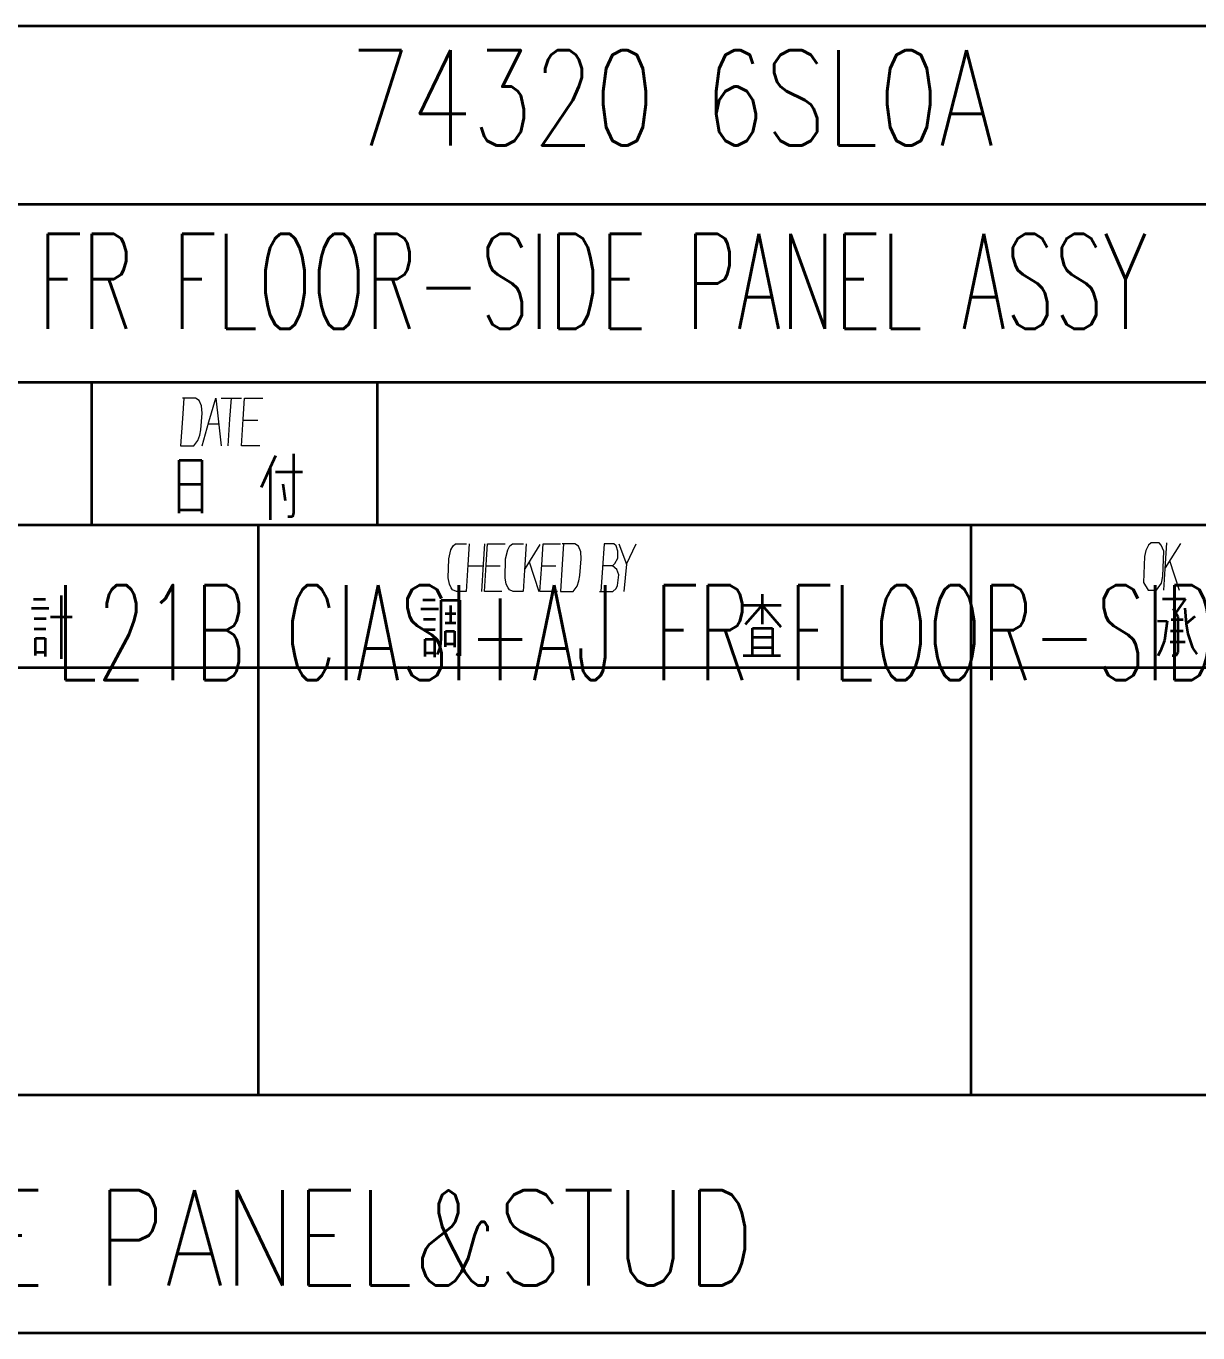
# Model space of a CAD drawing. Header units: millimetres. Extents: x 1333 to 104182, y -62616 to -5704.
# Drawn here: x 48783.5 to 48832.9, y -62518.3 to -62463.3 of the extents above; entities that cross this region are included whole.
import ezdxf
from ezdxf.enums import TextEntityAlignment as Align

# ---------------------------------------------------------------- set-up
doc = ezdxf.new("R2010")
doc.units = ezdxf.units.MM
doc.header["$LTSCALE"] = 0.5
doc.layers.add('08', color=1, linetype='Continuous')
doc.layers.add('SHM_LABEL', color=40, linetype='Continuous')
doc.styles.add('KAI', font='simplex.shx', dxfattribs={"width": 0.8, "bigfont": 'extfont.shx'})
doc.styles.get("Standard").update_dxf_attribs({"font": 'simplex.shx'})

# ---------------------------------------------------------------- blocks, each defined once
blk = doc.blocks.new('999')
at = {"color": 7, "lineweight": 35}
for p, q in [((75849.98, -11484.12), (75474.98, -11484.12)), ((75594.98, -11506.62), (75849.98, -11506.62)), ((75849.98, -11529.12), (75474.98, -11529.12)), ((75849.98, -11547.12), (75474.98, -11547.12)), ((75684.98, -11547.12), (75684.98, -11619.12)), ((75774.98, -11547.12), (75774.98, -11619.12)), ((75474.98, -11565.12), (75849.98, -11565.12)), ((75849.98, -11619.12), (75474.98, -11619.12)), ((75474.98, -11649.12), (75849.98, -11649.12))]:
    blk.add_line(p, q, dxfattribs=at)
at = {"color": 7, "lineweight": 35, "ltscale": 0.15}
for p, q in [((75663.98, -11547.12), (75663.98, -11529.12)), ((75699.98, -11529.12), (75699.98, -11547.12))]:
    blk.add_line(p, q, dxfattribs=at)
at = {"color": 7, "lineweight": 35, "ltscale": 0.01365}
blk.add_line((75687.17, -11538.37), (75686.49, -11539.86), dxfattribs=at)
at = {"color": 7, "lineweight": 35, "ltscale": 0.061975}
blk.add_line((75689.42, -11538.14), (75689.42, -11545.58), dxfattribs=at)
at = {"color": 7, "lineweight": 35, "ltscale": 0.055637}
for p, q in [((75674.97, -11545.61), (75674.97, -11538.93)), ((75677.84, -11538.93), (75677.84, -11545.61))]:
    blk.add_line(p, q, dxfattribs=at)
at = {"color": 7, "lineweight": 35, "ltscale": 0.023901}
for p, q in [((75674.97, -11538.93), (75677.84, -11538.93)), ((75674.97, -11541.97), (75677.84, -11541.97)), ((75674.97, -11545.18), (75677.84, -11545.18))]:
    blk.add_line(p, q, dxfattribs=at)
at = {"color": 7, "lineweight": 35, "ltscale": 0.022995}
blk.add_line((75686.49, -11539.86), (75685.34, -11542.37), dxfattribs=at)
at = {"color": 7, "lineweight": 35, "ltscale": 0.054932}
blk.add_line((75686.49, -11539.86), (75686.49, -11546.45), dxfattribs=at)
at = {"color": 7, "lineweight": 35, "ltscale": 0.028345}
blk.add_line((75687.17, -11540.4), (75690.57, -11540.4), dxfattribs=at)
at = {"color": 7, "lineweight": 35, "ltscale": 0.017565}
blk.add_line((75688.07, -11541.92), (75688.38, -11544), dxfattribs=at)
at = {"color": 7, "lineweight": 35, "ltscale": 0.004773}
blk.add_line((75689.29, -11546.06), (75688.71, -11546.06), dxfattribs=at)
at = {"color": 7, "lineweight": 35, "ltscale": 0.00416}
blk.add_line((75689.42, -11545.58), (75689.29, -11546.06), dxfattribs=at)
at = {"color": 7, "lineweight": 35, "ltscale": 0.012939}
for p, q in [((75656.58, -11556.47), (75658.13, -11556.47)), ((75705.76, -11556.57), (75707.31, -11556.57))]:
    blk.add_line(p, q, dxfattribs=at)
at = {"color": 7, "lineweight": 35, "ltscale": 0.06644}
blk.add_line((75660.09, -11556.02), (75660.09, -11564), dxfattribs=at)
at = {"color": 7, "lineweight": 35, "ltscale": 0.031863}
blk.add_line((75748.6, -11555.83), (75748.6, -11559.65), dxfattribs=at)
at = {"color": 7, "lineweight": 35, "ltscale": 0.024365}
blk.add_line((75799.17, -11556.45), (75802.09, -11556.45), dxfattribs=at)
at = {"color": 7, "lineweight": 35, "ltscale": 0.018188}
blk.add_line((75802.09, -11556.45), (75800.83, -11558.23), dxfattribs=at)
at = {"color": 7, "lineweight": 35, "ltscale": 0.018359}
blk.add_line((75656.35, -11557.62), (75658.55, -11557.62), dxfattribs=at)
at = {"color": 7, "lineweight": 35, "ltscale": 0.018372}
blk.add_line((75705.53, -11557.71), (75707.74, -11557.71), dxfattribs=at)
at = {"color": 7, "lineweight": 35, "ltscale": 0.019629}
blk.add_line((75708.09, -11556.61), (75710.45, -11556.61), dxfattribs=at)
at = {"color": 7, "lineweight": 35, "ltscale": 0.040677}
blk.add_line((75708.09, -11561.49), (75708.09, -11556.61), dxfattribs=at)
at = {"color": 7, "lineweight": 35, "ltscale": 0.018152}
blk.add_line((75709.24, -11557.28), (75709.24, -11559.46), dxfattribs=at)
at = {"color": 7, "lineweight": 35, "ltscale": 0.058643}
blk.add_line((75710.45, -11556.61), (75710.45, -11563.65), dxfattribs=at)
at = {"color": 7, "lineweight": 35, "ltscale": 0.039905}
blk.add_line((75746.24, -11557.25), (75751.03, -11557.25), dxfattribs=at)
at = {"color": 7, "lineweight": 35, "ltscale": 0.026814}
blk.add_line((75748.6, -11557.25), (75746.49, -11559.68), dxfattribs=at)
at = {"color": 7, "lineweight": 35, "ltscale": 0.030135}
blk.add_line((75748.6, -11557.25), (75750.96, -11559.99), dxfattribs=at)
at = {"color": 7, "lineweight": 35, "ltscale": 0.009644}
blk.add_line((75800.53, -11557.64), (75801.1, -11558.65), dxfattribs=at)
at = {"color": 7, "lineweight": 35, "ltscale": 0.0168}
blk.add_line((75802.02, -11557.6), (75802.16, -11559.61), dxfattribs=at)
at = {"color": 7, "lineweight": 35, "ltscale": 0.012561}
for p, q in [((75656.68, -11558.92), (75658.19, -11558.92)), ((75705.86, -11559.02), (75707.37, -11559.02))]:
    blk.add_line(p, q, dxfattribs=at)
at = {"color": 7, "lineweight": 35, "ltscale": 0.022827}
blk.add_line((75658.75, -11558.71), (75661.49, -11558.71), dxfattribs=at)
at = {"color": 7, "lineweight": 35, "ltscale": 0.011157}
for p, q in [((75708.6, -11558.28), (75709.94, -11558.28)), ((75708.6, -11559.46), (75709.94, -11559.46))]:
    blk.add_line(p, q, dxfattribs=at)
at = {"color": 7, "lineweight": 35, "ltscale": 0.010389}
blk.add_line((75798.54, -11559.22), (75799.79, -11559.24), dxfattribs=at)
at = {"color": 7, "lineweight": 35, "ltscale": 0.020568}
blk.add_line((75799.79, -11559.24), (75799.43, -11561.68), dxfattribs=at)
at = {"color": 7, "lineweight": 35, "ltscale": 0.012891}
blk.add_line((75800.26, -11559.04), (75801.81, -11559.04), dxfattribs=at)
at = {"color": 7, "lineweight": 35, "ltscale": 0.037943}
blk.add_line((75801.1, -11558.65), (75801.1, -11563.2), dxfattribs=at)
at = {"color": 7, "lineweight": 35, "ltscale": 0.012197}
blk.add_line((75803.27, -11558.65), (75802.16, -11559.61), dxfattribs=at)
at = {"color": 7, "lineweight": 35, "ltscale": 0.010549}
blk.add_line((75802.16, -11559.61), (75802.36, -11560.86), dxfattribs=at)
at = {"color": 7, "lineweight": 35, "ltscale": 0.012451}
blk.add_line((75656.66, -11560.23), (75658.15, -11560.23), dxfattribs=at)
at = {"color": 7, "lineweight": 35, "ltscale": 0.009985}
for p, q in [((75656.86, -11561.41), (75658.06, -11561.41)), ((75706.05, -11561.51), (75707.24, -11561.51)), ((75656.86, -11563.18), (75658.06, -11563.18)), ((75706.05, -11563.27), (75707.24, -11563.27))]:
    blk.add_line(p, q, dxfattribs=at)
at = {"color": 7, "lineweight": 35, "ltscale": 0.018304}
for p, q in [((75656.86, -11563.61), (75656.86, -11561.41)), ((75706.05, -11563.71), (75706.05, -11561.51))]:
    blk.add_line(p, q, dxfattribs=at)
at = {"color": 7, "lineweight": 35, "ltscale": 0.019257}
for p, q in [((75658.06, -11561.41), (75658.06, -11563.73)), ((75707.24, -11561.51), (75707.24, -11563.82))]:
    blk.add_line(p, q, dxfattribs=at)
at = {"color": 7, "lineweight": 35, "ltscale": 0.012463}
blk.add_line((75705.84, -11560.32), (75707.34, -11560.32), dxfattribs=at)
at = {"color": 7, "lineweight": 35, "ltscale": 0.008516}
blk.add_line((75707.99, -11562.51), (75708.09, -11561.49), dxfattribs=at)
at = {"color": 7, "lineweight": 35, "ltscale": 0.00946}
for p, q in [((75708.62, -11560.51), (75709.76, -11560.51)), ((75708.62, -11562.11), (75709.76, -11562.11))]:
    blk.add_line(p, q, dxfattribs=at)
at = {"color": 7, "lineweight": 35, "ltscale": 0.016611}
blk.add_line((75708.62, -11562.51), (75708.62, -11560.51), dxfattribs=at)
at = {"color": 7, "lineweight": 35, "ltscale": 0.016949}
blk.add_line((75709.76, -11560.51), (75709.76, -11562.55), dxfattribs=at)
at = {"color": 7, "lineweight": 35, "ltscale": 0.02113}
for p, q in [((75747.38, -11560.14), (75749.92, -11560.14)), ((75747.38, -11561.28), (75749.92, -11561.28)), ((75747.38, -11562.58), (75749.92, -11562.58))]:
    blk.add_line(p, q, dxfattribs=at)
at = {"color": 7, "lineweight": 35, "ltscale": 0.028473}
blk.add_line((75747.38, -11563.56), (75747.38, -11560.14), dxfattribs=at)
at = {"color": 7, "lineweight": 35, "ltscale": 0.028812}
blk.add_line((75749.92, -11560.14), (75749.92, -11563.6), dxfattribs=at)
at = {"color": 7, "lineweight": 35, "ltscale": 0.013147}
blk.add_line((75800.21, -11560.46), (75801.79, -11560.46), dxfattribs=at)
at = {"color": 7, "lineweight": 35, "ltscale": 0.015593}
blk.add_line((75802.36, -11560.86), (75802.98, -11562.63), dxfattribs=at)
at = {"color": 7, "lineweight": 35, "ltscale": 0.008746}
blk.add_line((75707.61, -11563.48), (75707.99, -11562.51), dxfattribs=at)
at = {"color": 7, "lineweight": 35, "ltscale": 0.006099}
blk.add_line((75798.91, -11562.99), (75798.6, -11563.65), dxfattribs=at)
at = {"color": 7, "lineweight": 35, "ltscale": 0.011709}
blk.add_line((75799.43, -11561.68), (75798.91, -11562.99), dxfattribs=at)
at = {"color": 7, "lineweight": 35, "ltscale": 0.015881}
blk.add_line((75800.14, -11561.85), (75802.05, -11561.85), dxfattribs=at)
at = {"color": 7, "lineweight": 35, "ltscale": 0.00803}
blk.add_line((75802.98, -11562.63), (75803.51, -11563.43), dxfattribs=at)
at = {"color": 7, "lineweight": 35, "ltscale": 0.004055}
blk.add_line((75710.45, -11563.65), (75710.02, -11563.42), dxfattribs=at)
at = {"color": 7, "lineweight": 35, "ltscale": 0.039233}
blk.add_line((75746.24, -11563.6), (75750.95, -11563.6), dxfattribs=at)
at = {"color": 7, "lineweight": 35, "ltscale": 0.003711}
blk.add_line((75800.85, -11563.65), (75800.4, -11563.65), dxfattribs=at)
at = {"color": 7, "lineweight": 35, "ltscale": 0.004285}
blk.add_line((75801.1, -11563.2), (75800.85, -11563.65), dxfattribs=at)
at = {"color": 7, "lineweight": 13}
for points in [[(75675.17, -11537.1), (75676.84, -11537.1), (75677.36, -11536.43), (75677.59, -11535.75), (75677.71, -11535.08), (75677.88, -11532.98), (75677.82, -11532.08), (75677.53, -11531.4), (75677.07, -11531.1), (75675.4, -11531.1)], [(75675.57, -11531.1), (75675.4, -11533.65), (75675.17, -11537.1)], [(75677.88, -11537.1), (75678.75, -11534.1), (75679.61, -11531.1), (75679.96, -11534.1), (75680.31, -11537.1)], [(75680.31, -11531.1), (75682.85, -11531.1)], [(75681.17, -11537.1), (75681.4, -11533.73), (75681.58, -11531.1)], [(75685.16, -11537.1), (75682.85, -11537.1), (75683.08, -11533.73), (75683.25, -11531.1), (75685.56, -11531.1)], [(75678.69, -11534.33), (75679.96, -11534.33)], [(75683.08, -11533.88), (75684.93, -11533.88)], [(75711.23, -11555.5), (75710.02, -11555.5), (75709.52, -11555.28), (75709.36, -11555.05), (75709.14, -11554.6), (75708.97, -11553.78), (75709.03, -11551.38), (75709.3, -11550.25), (75709.58, -11549.73), (75709.91, -11549.5), (75711.29, -11549.5)], [(75711.29, -11555.5), (75711.51, -11552.13), (75711.67, -11549.5)], [(75713.55, -11549.5), (75713.39, -11552.05), (75713.17, -11555.5)], [(75715.76, -11555.5), (75713.55, -11555.5), (75713.77, -11552.13), (75713.94, -11549.5), (75716.15, -11549.5)], [(75718.41, -11555.5), (75717.19, -11555.5), (75716.7, -11555.28), (75716.53, -11555.05), (75716.31, -11554.6), (75716.15, -11553.78), (75716.2, -11551.38), (75716.48, -11550.25), (75716.75, -11549.73), (75717.08, -11549.5), (75718.46, -11549.5)], [(75718.46, -11555.5), (75718.69, -11552.13), (75718.85, -11549.5)], [(75720.56, -11549.58), (75718.63, -11552.65)], [(75722.77, -11555.5), (75720.56, -11555.5), (75720.78, -11552.13), (75720.95, -11549.5), (75723.16, -11549.5)], [(75723.16, -11555.5), (75724.76, -11555.5), (75725.25, -11554.83), (75725.47, -11554.15), (75725.59, -11553.48), (75725.75, -11551.38), (75725.7, -11550.48), (75725.42, -11549.8), (75724.98, -11549.5), (75723.38, -11549.5)], [(75723.54, -11549.5), (75723.38, -11552.05), (75723.16, -11555.5)], [(75728.07, -11555.5), (75729.78, -11555.5), (75730.17, -11555.13), (75730.33, -11554.75), (75730.5, -11553.4), (75730.28, -11552.73), (75729.73, -11552.28), (75730, -11551.98), (75730.39, -11551.3), (75730.39, -11550.4), (75730.17, -11549.73), (75729.89, -11549.5), (75728.68, -11549.5), (75728.46, -11552.5), (75728.23, -11555.5)], [(75730.5, -11549.5), (75731.49, -11552.05), (75731.16, -11555.5)], [(75731.49, -11552.05), (75732.71, -11549.5)], [(75799.35, -11555.36), (75799.57, -11551.98), (75799.74, -11549.36)], [(75801.46, -11549.43), (75799.52, -11552.51)], [(75800.07, -11551.61), (75801.29, -11555.36)], [(75711.51, -11552.28), (75713.39, -11552.28)], [(75713.77, -11552.28), (75715.54, -11552.28)], [(75719.18, -11551.75), (75720.4, -11555.5)], [(75720.78, -11552.28), (75722.55, -11552.28)], [(75729.73, -11552.28), (75728.46, -11552.28)]]:
    blk.add_lwpolyline(points, dxfattribs=at)
blk.add_lwpolyline([(75798.41, -11555.36), (75799.07, -11554.46), (75799.24, -11553.56), (75799.35, -11550.41), (75799.02, -11549.66), (75798.74, -11549.36), (75797.74, -11549.36), (75797.41, -11549.66), (75797.08, -11550.33), (75796.91, -11551.08), (75796.8, -11554.38), (75797.36, -11555.36)], close=True, dxfattribs=at)

msp = doc.modelspace()

# ---------------------------------------------------------------- block references
at = {"layer": '08', "color": 55, "xscale": 0.3333333333430346, "yscale": 0.3333333333357587, "zscale": 0.3333333333333333}
msp.add_blockref('999', (23564.994, -58635.239), dxfattribs=at)

# ---------------------------------------------------------------- texts
at = {"layer": 'SHM_LABEL', "style": 'KAI'}
for s, width, p in [('74320 6SL0A', 0.75, (48797.172, -62469.497)), ('FR FLOOR-SIDE PANEL ASSY', 0.6, (48784.054, -62477.222))]:
    msp.add_text(s, height=4, dxfattribs=dict(at, width=width)).set_placement(p, align=Align.BOTTOM_LEFT)
at = {"layer": 'SHM_LABEL', "width": 0.6}
msp.add_text('L21B CIASI+AJ FR FLOOR-SIDE PANEL&STUD', height=4, dxfattribs=at).set_placement((48784.788, -62492.004), align=Align.BOTTOM_LEFT)
at = {"layer": 'SHM_LABEL', "style": 'KAI', "width": 0.8}
msp.add_text('AJ FR FLOOR-SIDE PANEL&STUD', height=4, dxfattribs=at).set_placement((48743.32, -62516.279))

doc.saveas('drawing.dxf')
